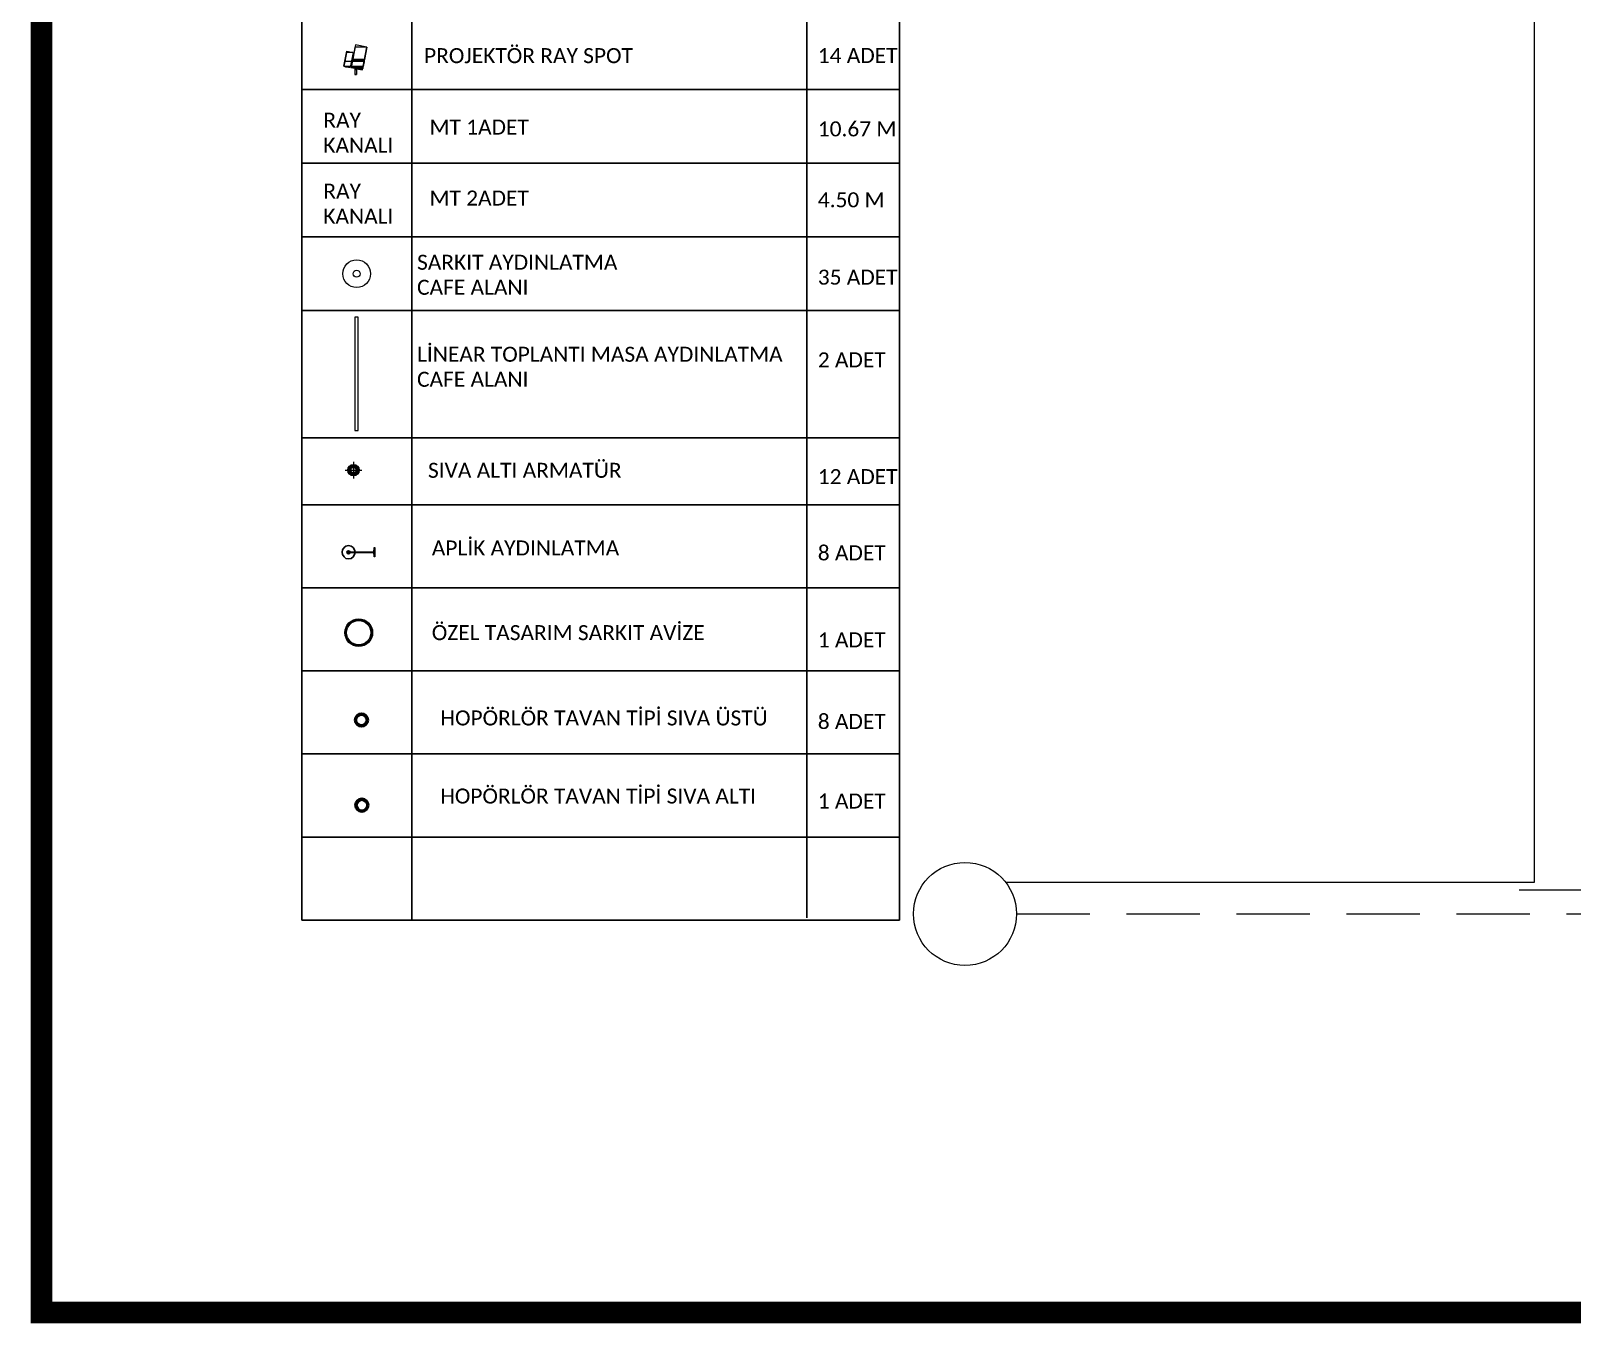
# Model space of a CAD drawing. Header units: millimetres. Extents: x -24 to 530668, y -246875 to -2983.
# Drawn here: x 263378 to 264713, y -116827 to -115708 of the extents above; entities that cross this region are included whole.
import ezdxf
from ezdxf.enums import TextEntityAlignment as Align

# ---------------------------------------------------------------- set-up
doc = ezdxf.new("R2010")
doc.units = ezdxf.units.MM
doc.linetypes.add('DASHED2', pattern=[9.525, 6.35, -3.175])
doc.layers.get('0').update_dxf_attribs({"lineweight": 20})
for name, color, linetype, lineweight in [('10_1_1_BA_tasiyici', 1, 'Continuous', 40), ('ahsap', 34, 'Continuous', 25), ('aydınlatma', 40, 'Continuous', 20), ('aydınlatma yazı', 1, 'Continuous', 20), ('t_aydınlatma', 40, 'Continuous', 18), ('t_kutu p', 50, 'Continuous', 30), ('t_tarama', 253, 'Continuous', 5), ('tavanyazı', 7, 'Continuous', 25), ('ölçü', 251, 'Continuous', 5)]:
    doc.layers.add(name, color=color, linetype=linetype, lineweight=lineweight)
doc.layers.add('t_ölçü', color=7, linetype='Continuous', lineweight=5, true_color=0x142d01)
doc.styles.add('txt_tur_1', font='arial.ttf', dxfattribs={"height": 1.5})
doc.styles.add('yazı', font='arial.ttf')

# ---------------------------------------------------------------- blocks, each defined once
blk = doc.blocks.new('DGHH')
at = {"layer": 'aydınlatma'}
for radius in [20, 5]:
    blk.add_circle((254315, -103870.9, 2092.6), radius, dxfattribs=at)
blk = doc.blocks.new('sıva üstü hopörlör')
at = {"layer": '10_1_1_BA_tasiyici', "color": 5}
for radius in [5.68, 5.11, 4.54]:
    blk.add_circle((0, 0), radius, dxfattribs=at)
blk = doc.blocks.new('dg')
at = {"layer": '10_1_1_BA_tasiyici', "color": 1}
for radius in [5.68, 5.11, 4.54]:
    blk.add_circle((249386.5, -105023.4), radius, dxfattribs=at)
blk = doc.blocks.new('dışmekanaplik')
at = {"layer": 't_aydınlatma', "lineweight": 25}
for points in [[(-17.1, 0), (-17.5, 2.1), (-18.6, 4), (-20.5, 5.3), (-22.6, 5.7), (-24.9, 5.3), (-26.6, 4), (-27.9, 2.1), (-28.3, 0), (-27.9, -2.1), (-26.6, -4), (-24.9, -5.3), (-22.6, -5.7), (-20.5, -5.3), (-18.6, -4), (-17.5, -2.1), (-17.1, 0)], [(-21.3, 0), (-21.8, 0.8), (-22.6, 1.3), (-23.7, 0.8), (-24.1, 0), (-23.7, -1.1), (-22.6, -1.5), (-21.8, -1.1), (-21.3, 0)]]:
    blk.add_lwpolyline(points, dxfattribs=at)
at = {"layer": 't_aydınlatma', "lineweight": 9}
for points in [[(-0.6, -0.6), (-23.2, -0.6), (-23.2, 0.4), (-0.6, 0.4)], [(-0.8, 0), (-0.4, 4), (0, 4), (0, -4), (-0.4, -4), (-0.8, 0)]]:
    blk.add_lwpolyline(points, dxfattribs=at)
blk = doc.blocks.new('sıva altı armatür')
at = {"layer": 't_aydınlatma', "lineweight": 5}
h = blk.add_hatch(color=256, dxfattribs=at)
h.dxf.hatch_style = 1
h.paths.add_polyline_path([(-5, 0), (-3, 0, -0.404348), (-0.1, 3), (-0.1, 5, 0.408216)])
h.paths.add_polyline_path([(-5, 0, 0.412028), (-0.1, -5), (-0.1, -3, -0.410615), (-3, 0)])
h.paths.add_polyline_path([(0, -3, -0.005763), (-0.1, -3), (-0.1, -5, 0.003498), (0, -5, 0.416126), (5, 0), (3, 0, -0.417365)])
h.paths.add_polyline_path([(0, 5, 0.003498), (-0.1, 5), (-0.1, 3, -0.005763), (0, 3, -0.411069), (3, 0), (5, 0, 0.412304)])
for p, q in [((-7.2, 0), (7.2, 0)), ((0, 7.2), (0, -7.2))]:
    blk.add_line(p, q, dxfattribs=at)
for radius in [5, 3.04, 2.32]:
    blk.add_circle((0, 0), radius, dxfattribs=at)
blk = doc.blocks.new('aydınlatma sd')
at = {"layer": 'aydınlatma', "extrusion": (4.69335e-08, 7.70594e-08, 1)}
for p, q in [((258147.17, -115309.37, 2092.61), (258143.42, -115329, 2092.61)), ((258146.71, -115311.18, 2092.61), (258144.83, -115321.9, 2092.61)), ((258156.99, -115311.24, 2092.61), (258146.71, -115311.18, 2092.61)), ((258156.99, -115311.24, 2092.61), (258147.17, -115309.37, 2092.61)), ((258153.23, -115330.88, 2092.61), (258156.99, -115311.24, 2092.61)), ((258156.99, -115311.24, 2092.61), (258154.96, -115321.97, 2092.61)), ((258137.23, -115327.9, 2092.61), (258139.77, -115314.78, 2092.61)), ((258137.86, -115323.82, 2092.61), (258137.23, -115327.9, 2092.61)), ((258138.01, -115323.67, 2092.61), (258137.86, -115323.82, 2092.61)), ((258143.75, -115323.86, 2092.61), (258137.86, -115323.82, 2092.61)), ((258139.46, -115315.84, 2092.61), (258138.01, -115323.67, 2092.61)), ((258143.76, -115323.71, 2092.61), (258138.01, -115323.67, 2092.61)), ((258145.36, -115315.87, 2092.61), (258139.46, -115315.84, 2092.61)), ((258139.77, -115314.78, 2092.61), (258145.36, -115315.87, 2092.61)), ((258145.36, -115315.87, 2092.61), (258142.66, -115328.99, 2092.61)), ((258143.75, -115323.86, 2092.61), (258142.97, -115327.94, 2092.61)), ((258144.36, -115323.86, 2092.61), (258143.58, -115327.94, 2092.61)), ((258143.76, -115323.71, 2092.61), (258143.75, -115323.86, 2092.61)), ((258144.36, -115323.86, 2092.61), (258143.75, -115323.86, 2092.61)), ((258145.36, -115315.87, 2092.61), (258143.76, -115323.71, 2092.61)), ((258143.76, -115323.71, 2092.61), (258144.36, -115323.86, 2092.61)), ((258144.51, -115323.71, 2092.61), (258144.36, -115323.86, 2092.61)), ((258154.64, -115323.93, 2092.61), (258144.36, -115323.86, 2092.61)), ((258144.52, -115322.96, 2092.61), (258144.51, -115323.71, 2092.61)), ((258154.64, -115323.78, 2092.61), (258144.51, -115323.71, 2092.61)), ((258144.83, -115321.9, 2092.61), (258144.52, -115322.96, 2092.61)), ((258154.8, -115323.02, 2092.61), (258144.52, -115322.96, 2092.61)), ((258154.96, -115321.97, 2092.61), (258144.83, -115321.9, 2092.61)), ((258154.64, -115323.93, 2092.61), (258153.86, -115328.01, 2092.61)), ((258154.8, -115323.02, 2092.61), (258154.64, -115323.78, 2092.61)), ((258154.64, -115323.78, 2092.61), (258154.64, -115323.93, 2092.61)), ((258154.96, -115321.97, 2092.61), (258154.8, -115323.02, 2092.61)), ((258137.23, -115327.9, 2092.61), (258138.59, -115328.21, 2092.61)), ((258153.86, -115328.01, 2092.61), (258137.23, -115327.9, 2092.61)), ((258142.66, -115328.99, 2092.61), (258137.23, -115327.9, 2092.61)), ((258142.82, -115328.24, 2092.61), (258138.59, -115328.21, 2092.61)), ((258138.59, -115328.21, 2092.61), (258139.34, -115328.37, 2092.61)), ((258142.82, -115328.39, 2092.61), (258139.34, -115328.37, 2092.61)), ((258139.34, -115328.37, 2092.61), (258142.66, -115328.99, 2092.61)), ((258142.97, -115327.94, 2092.61), (258142.82, -115328.24, 2092.61)), ((258142.82, -115328.24, 2092.61), (258142.82, -115328.39, 2092.61)), ((258142.82, -115328.24, 2092.61), (258143.57, -115328.4, 2092.61)), ((258143.58, -115328.24, 2092.61), (258142.82, -115328.24, 2092.61)), ((258143.57, -115328.4, 2092.61), (258143.42, -115329, 2092.61)), ((258143.42, -115329, 2092.61), (258146.74, -115329.62, 2092.61)), ((258143.42, -115329, 2092.61), (258153.23, -115330.88, 2092.61)), ((258153.55, -115329.06, 2092.61), (258143.42, -115329, 2092.61)), ((258143.58, -115327.94, 2092.61), (258143.57, -115328.4, 2092.61)), ((258153.7, -115328.46, 2092.61), (258143.57, -115328.4, 2092.61)), ((258153.71, -115328.31, 2092.61), (258143.58, -115328.24, 2092.61)), ((258146.74, -115329.62, 2092.61), (258146.71, -115334.92, 2092.61)), ((258148.07, -115334.92, 2092.61), (258146.71, -115334.92, 2092.61)), ((258146.74, -115329.93, 2092.61), (258146.73, -115330.83, 2092.61)), ((258148.1, -115330.84, 2092.61), (258146.73, -115330.83, 2092.61)), ((258153.55, -115329.67, 2092.61), (258146.74, -115329.62, 2092.61)), ((258146.74, -115329.62, 2092.61), (258148.1, -115329.94, 2092.61)), ((258148.1, -115329.94, 2092.61), (258146.74, -115329.93, 2092.61)), ((258148.1, -115329.94, 2092.61), (258148.07, -115334.92, 2092.61)), ((258153.39, -115329.97, 2092.61), (258148.1, -115329.94, 2092.61)), ((258148.1, -115329.94, 2092.61), (258153.23, -115330.88, 2092.61)), ((258148.1, -115329.94, 2092.61), (258148.1, -115330.84, 2092.61)), ((258153.55, -115329.67, 2092.61), (258153.39, -115329.97, 2092.61)), ((258153.7, -115328.46, 2092.61), (258153.55, -115329.06, 2092.61)), ((258153.55, -115329.06, 2092.61), (258153.55, -115329.67, 2092.61)), ((258153.71, -115328.31, 2092.61), (258153.7, -115328.46, 2092.61)), ((258153.86, -115328.01, 2092.61), (258153.71, -115328.31, 2092.61))]:
    blk.add_line(p, q, dxfattribs=at)
at = {"layer": 'aydınlatma'}
blk.add_lwpolyline([(258146.76, -115545.27), (258146.76, -115643.31), (258149.56, -115643.31), (258149.56, -115545.27)], close=True, dxfattribs=at)
for radius in [12, 11.7, 11.4, 10.5]:
    blk.add_circle((258150.07, -115818.42), radius, dxfattribs=at)
for points in [[(258153.55, -115329.06, 2092.61), (258153.55, -115329.06, 2092.61), (258143.42, -115329, 2092.61), (258143.42, -115329, 2092.61), (258143.42, -115329, 2092.61), (258153.55, -115329.06, 2092.61), (258153.55, -115329.06, 2092.61)], [(258148.07, -115334.92, 2092.61), (258148.07, -115334.92, 2092.61), (258146.71, -115334.92, 2092.61), (258146.71, -115334.92, 2092.61), (258146.71, -115334.92, 2092.61), (258148.07, -115334.92, 2092.61), (258148.07, -115334.92, 2092.61)]]:
    blk.add_open_spline(points, degree=3, knots=[0, 0, 0, 0, 1, 1, 1, 2, 2, 2, 2], dxfattribs=at)
at = {"layer": 't_tarama'}
blk.add_line((261280.06, -116041.42, -17966.83), (259155.15, -116041.42, -17966.83), dxfattribs=at)
at = {"layer": 't_tarama', "linetype": 'DASHED2', "ltscale": 10}
blk.add_line((258719.72, -116061.97, -17966.19), (261449.37, -116061.97, -17966.19), dxfattribs=at)
at = {"layer": 't_tarama', "elevation": -0.01}
blk.add_lwpolyline([(258773.56, -115150.73), (259168.18, -115150.73), (259168.18, -116034.88), (258710.56, -116034.88)], dxfattribs=at)
at = {"layer": 't_tarama'}
blk.add_circle((258675.11, -116061.97, -17966.19), 44.61, dxfattribs=at)
at = {"layer": 'tavanyazı'}
for p, q in [((258100.8, -116067.32), (258100.8, -115215.19)), ((258196.03, -115215.19), (258196.03, -116067.32)), ((258538.25, -115215.19), (258538.25, -116065.46)), ((258618.46, -115215.19), (258618.46, -116067.32)), ((258100.56, -115347.91), (258618.46, -115347.91)), ((258100.8, -115411.73), (258618.46, -115411.73)), ((258100.8, -115475.55), (258618.46, -115475.55)), ((258100.8, -115539.43), (258618.46, -115539.43)), ((258100.8, -115649.59), (258618.46, -115649.59)), ((258100.8, -115707.62), (258618.46, -115707.62)), ((258100.8, -115779.56), (258618.46, -115779.56)), ((258100.8, -115851.5), (258618.46, -115851.5)), ((258100.8, -115923.44), (258618.46, -115923.44)), ((258100.8, -115995.38), (258618.46, -115995.38)), ((258100.8, -116067.32), (258618.46, -116067.32))]:
    blk.add_line(p, q, dxfattribs=at)
blk.add_blockref('dg', (8766.24, -10944.39))
at = {"layer": 'ahsap', "xscale": 0.6, "yscale": 0.6, "zscale": 0.6}
blk.add_blockref('DGHH', (105559.2, -53185.01, -1255.57), dxfattribs=at)
at = {"layer": 't_kutu p', "linetype": 'ByBlock'}
for name, p in [('sıva altı armatür', (258145.48, -115677.61, 0)), ('sıva üstü hopörlör', (258152.42, -115894.03, 0))]:
    blk.add_blockref(name, p, dxfattribs=at)
at = {"layer": 't_ölçü'}
blk.add_blockref('dışmekanaplik', (258163.91, -115748.73), dxfattribs=at)
at = {"layer": 'aydınlatma', "char_height": 13, "attachment_point": 1, "style": 'yazı'}
for insert in [(258119.38, -115368.07), (258119.38, -115429.52)]:
    blk.add_mtext_dynamic_manual_height_columns('{\\fCalibri|b0|i0|c0|p34;RAY \\PKANALI}', width=632.3003, gutter_width=12.5, heights=[142.25], dxfattribs=dict(at, insert=insert))
at = {"layer": 'aydınlatma yazı', "char_height": 13, "attachment_point": 1, "style": 'yazı'}
for s, insert in [('{\\fCalibri|b0|i0|c0|p34;PROJEKTÖR RAY SPOT}', (258206.63, -115312.15)), ('{\\fCalibri|b0|i0|c162|p34;14 ADET}', (258547.63, -115312.01)), ('{\\fCalibri|b0|i0|c0|p34; MT 1ADET}', (258206.75, -115374.03)), ('{\\fCalibri|b0|i0|c162|p34;10.67 M}', (258547.63, -115375.56)), ('{\\fCalibri|b0|i0|c0|p34; MT \\fCalibri|b0|i0|c162|p34;2\\fCalibri|b0|i0|c0|p34;ADET}', (258206.75, -115435.48)), ('{\\fCalibri|b0|i0|c162|p34;4.50 M}', (258547.63, -115437.01)), ('{\\fCalibri|b0|i0|c0|p34;SARKIT AYDINLATMA\\fCalibri|b0|i0|c162|p34;\\P\\C2;CAFE ALANI}', (258200.56, -115491.1)), ('{\\fCalibri|b0|i0|c162|p34;35 ADET}', (258547.63, -115504)), ('{\\fCalibri|b0|i0|c162|p34;LİNEAR TOPLANTI MASA AYDINLATMA\\P\\C2;CAFE ALANI}', (258200.56, -115570.78)), ('{\\fCalibri|b0|i0|c162|p34;2 ADET}', (258547.63, -115575.64)), ('{\\fCalibri|b0|i0|c162|p34;12 ADET}', (258547.63, -115676.77)), ('{\\fCalibri|b0|i0|c162|p34;8 ADET}', (258547.63, -115742.77)), ('{\\fCalibri|b0|i0|c162|p34;1 ADET}', (258547.63, -115818.15)), ('{\\fCalibri|b0|i0|c162|p34;8 ADET}', (258547.63, -115888.8)), ('{\\fCalibri|b0|i0|c162|p34;1 ADET}', (258547.63, -115957.69))]:
    blk.add_mtext_dynamic_manual_height_columns(s, width=632.3003, gutter_width=12.5, heights=[142.25], dxfattribs=dict(at, insert=insert))
at = {"layer": 'aydınlatma yazı', "char_height": 13, "width": 632.3003, "attachment_point": 1, "style": 'yazı'}
for s, insert in [('{\\fCalibri|b0|i0|c162|p34;SIVA ALTI ARMATÜR}', (258210.01, -115671.28)), ('{\\fCalibri|b0|i0|c0|p34;APLİK\\fCalibri|b0|i0|c162|p34; AYDINLATMA}', (258213.33, -115738.55)), ('{\\fCalibri|b0|i0|c162|p34;ÖZEL TASARIM SARKIT AVİZE}', (258213.33, -115811.87)), ('{\\fCalibri|b0|i0|c0|p34;HOPÖRLÖR TAVAN TİPİ SIVA ÜSTÜ}', (258220.81, -115885.75)), ('{\\fCalibri|b0|i0|c0|p34;HOPÖRLÖR TAVAN TİPİ SIVA ALTI}', (258220.67, -115953.37))]:
    blk.add_mtext(s, dxfattribs=dict(at, insert=insert))
at = {"layer": 't_tarama', "style": 'txt_tur_1'}
for tag, p in [('19S', (258692.48, -113427.38, -17966.19)), ('20T', (258679.1, -114252.38, -17966.19)), ('21U', (258679.1, -115238.38, -17966.19)), ('22V', (258679.1, -116077.38, -17966.19))]:
    blk.add_attdef(tag, text='', height=30, dxfattribs=at).set_placement(p, align=Align.CENTER)

msp = doc.modelspace()

# ---------------------------------------------------------------- linework, layer by layer
at = {"color": 252, "const_width": 18.492, "elevation": 0}
msp.add_lwpolyline([(263386.94, -116817.809), (263386.94, -112994.369), (268777.154, -112994.369), (268777.154, -116817.809)], close=True, dxfattribs=at)

# ---------------------------------------------------------------- block references
at = {"layer": 'ölçü'}
msp.add_blockref('aydınlatma sd', (5511.652, -410.653), dxfattribs=at)

doc.saveas('drawing.dxf')
